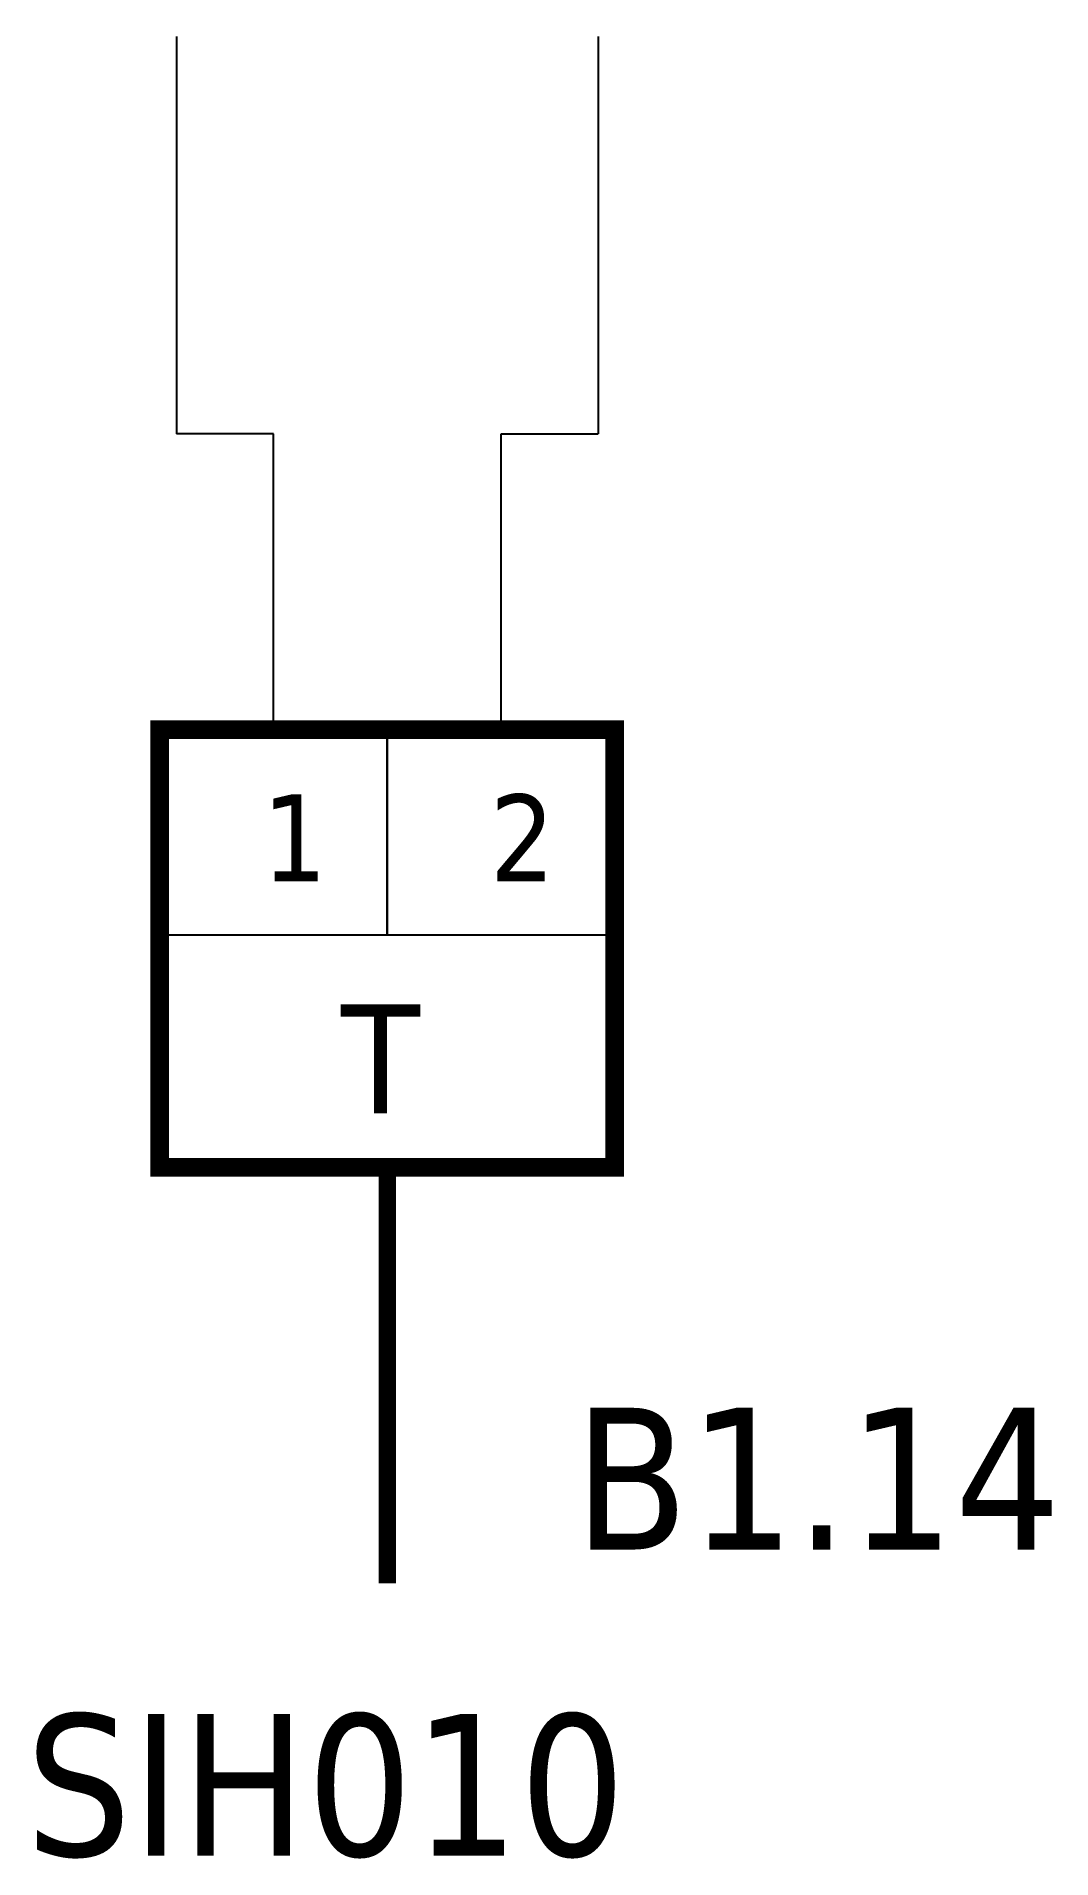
# Model space of a CAD drawing. Header units: millimetres. Extents: x 1393 to 1410.6, y 1678.7 to 1710.2.
import ezdxf

# ---------------------------------------------------------------- set-up
doc = ezdxf.new("R2010")
doc.units = ezdxf.units.MM
doc.header["$MEASUREMENT"] = 0
doc.styles.get("Standard").update_dxf_attribs({"font": 'TAHOMA.TTF'})

msp = doc.modelspace()

# ---------------------------------------------------------------- linework, layer by layer
for p, q in [((1395.445, 1710.16), (1395.445, 1703.291)), ((1402.736, 1710.16), (1402.736, 1703.291)), ((1397.124, 1703.291), (1395.445, 1703.291)), ((1397.124, 1698.179), (1397.124, 1703.291)), ((1401.057, 1698.179), (1401.057, 1703.291)), ((1401.057, 1703.291), (1402.736, 1703.291)), ((1395.08, 1698.179), (1395.08, 1698.179)), ((1395.08, 1698.179), (1403.101, 1698.179)), ((1402.62, 1698.179), (1402.62, 1698.179)), ((1402.62, 1698.179), (1402.62, 1698.179)), ((1402.62, 1698.179), (1402.62, 1698.179))]:
    msp.add_line(p, q)
for points, const_width in [([(1395.158, 1698.179), (1403.024, 1698.179), (1403.024, 1690.616), (1395.158, 1690.616), (1395.158, 1698.179)], 0.323), ([(1399.091, 1690.616), (1399.091, 1683.421)], 0.3)]:
    msp.add_lwpolyline(points, dxfattribs=dict(const_width=const_width))
for points in [[(1395.158, 1698.179), (1399.091, 1698.179), (1399.091, 1694.629), (1395.158, 1694.629)], [(1399.091, 1698.179), (1403.024, 1698.179), (1403.024, 1694.629), (1399.091, 1694.629)]]:
    msp.add_lwpolyline(points, close=True)

# ---------------------------------------------------------------- texts
for s, p in [('B1.14', (1402.319, 1684.008)), ('SIH010', (1392.835, 1678.714))]:
    msp.add_text(s, height=2.45).set_placement(p)
at = {"attachment_point": 1}
for s, insert, char_height in [('1', (1396.927, 1697.059), 1.5), ('2', (1400.861, 1697.059), 1.5), ('T', (1398.294, 1693.434), 1.887)]:
    msp.add_mtext(s, dxfattribs=dict(at, insert=insert, char_height=char_height))

doc.saveas('drawing.dxf')
